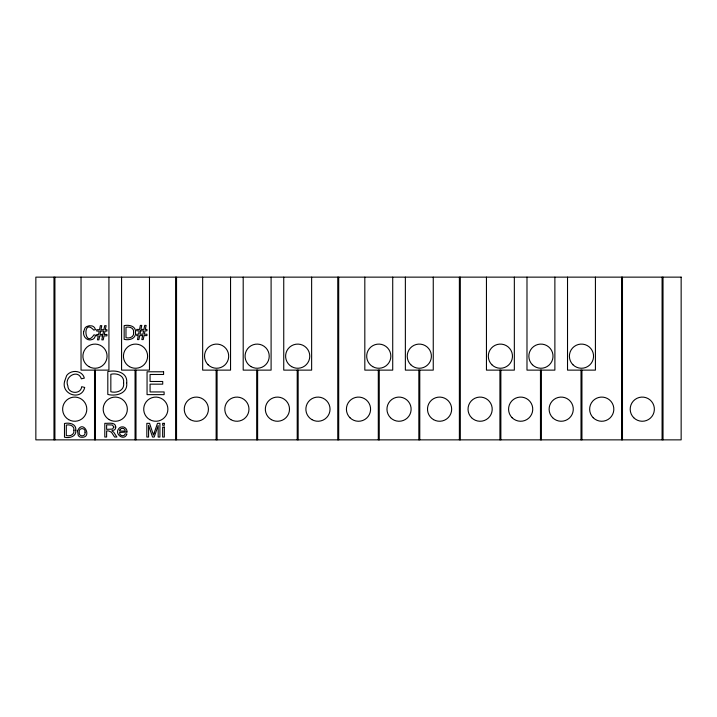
<?xml version="1.0" encoding="UTF-8"?>
<svg xmlns="http://www.w3.org/2000/svg" width="717" height="717" viewBox="0 0 717 717"><rect width="100%" height="100%" fill="white"/><g stroke="black" fill="none" stroke-linecap="round" stroke-linejoin="round"><path stroke-width="1.08" d="M663.019 277.138L663.019 439.862M662.087 277.138L662.087 439.862M622.481 277.138L622.481 439.862M621.549 277.138L621.549 439.862M595.424 277.138L595.424 370.124L567.523 370.124L567.523 277.138M581.935 370.124L581.935 439.862M581.012 370.124L581.012 439.862M554.877 277.138L554.877 370.124L526.986 370.124L526.986 277.138M541.398 370.124L541.398 439.862M540.466 370.124L540.466 439.862M514.34 277.138L514.34 370.124L486.449 370.124L486.449 277.138M500.86 370.124L500.86 439.862M499.928 370.124L499.928 439.862M460.314 277.138L460.314 439.862M459.382 277.138L459.382 439.862M433.256 277.138L433.256 370.124L405.365 370.124L405.365 277.138M419.777 370.124L419.777 439.862M418.845 370.124L418.845 439.862M392.719 277.138L392.719 370.124L364.819 370.124L364.819 277.138M379.239 370.124L379.239 439.862M378.307 370.124L378.307 439.862M338.693 277.138L338.693 439.862M337.761 277.138L337.761 439.862M311.635 277.138L311.635 370.124L283.744 370.124L283.744 277.138M298.155 370.124L298.155 439.862M297.223 370.124L297.223 439.862M271.098 277.138L271.098 370.124L243.197 370.124L243.197 277.138M257.618 370.124L257.618 439.862M256.686 370.124L256.686 439.862M230.551 277.138L230.551 370.124L202.66 370.124L202.66 277.138M217.072 370.124L217.072 439.862M216.14 370.124L216.14 439.862M176.534 277.138L176.534 439.862M175.602 277.138L175.602 439.862M149.477 277.138L149.477 370.124L121.576 370.124L121.576 277.138M135.988 370.124L135.988 439.862M135.065 370.124L135.065 439.862M108.93 277.138L108.93 370.124L81.039 370.124L81.039 277.138M95.451 370.124L95.451 439.862M94.519 370.124L94.519 439.862M54.913 277.138L54.913 439.862M53.981 277.138L53.981 439.862M126.99 432.028L119.578 432.476C119.13 435.793 124.301 437.298 125.197 433.821L126.936 434.036C124.328 441.681 113.501 433.893 119.121 428.246A4.221 4.221 0 0 1 121.496 426.947C124.543 426.176 127.312 429.017 126.99 432.028M64.593 381.381C60.972 394.735 81.532 401.117 84.714 387.458L81.693 386.696C80.904 394.807 67.891 393.92 67.837 385.818C63.777 376.846 78.063 368.672 81.344 378.818L84.328 378.119C82.903 371.809 74.909 369.802 69.755 372.84A9.196 9.196 0 0 0 66.627 375.627L64.593 381.381M83.683 331.621C82.616 336.488 87.151 341.391 92.054 339.562A5.207 5.207 0 0 0 94.393 338.03L95.755 335.269L93.945 334.812C84.525 349.358 82.159 317.255 93.739 330.089L95.522 329.668L94.761 327.983A5.019 5.019 0 0 0 92 325.93L89.222 325.724L86.784 326.504A5.521 5.521 0 0 0 84.902 328.171L83.683 331.621M85.054 432.172C85.986 437.038 78.332 437.101 79.211 432.234C78.323 427.449 85.87 427.386 85.054 432.172M73.95 430.236C74.667 434.771 70.024 436.554 66.296 435.577L66.296 425.1C69.872 424.204 74.604 425.826 73.95 430.236M75.823 430.272C76.576 436.635 69.432 438.463 64.485 437.2L64.485 423.487C69.352 422.376 76.522 423.864 75.823 430.272M123.593 382.842C124.776 390.389 117.041 393.373 110.839 391.751L110.839 374.283C116.79 372.786 124.677 375.493 123.593 382.842M126.703 382.896C127.958 393.499 116.055 396.546 107.81 394.449L107.81 371.585C115.921 369.739 127.868 372.222 126.703 382.896M133.631 332.392C134.339 336.918 129.696 338.711 125.977 337.734L125.977 327.257C129.553 326.36 134.276 327.983 133.631 332.392M135.495 332.419C136.248 338.791 129.105 340.611 124.158 339.356L124.158 325.635C129.024 324.532 136.194 326.02 135.495 332.419M77.57 430.944L78.198 435.344A4.177 4.177 0 0 0 80.25 437.092C93.873 439.44 83.011 417.993 77.57 430.944M115.769 427.045L115.527 428.39A3.37 3.37 0 0 1 114.281 429.958L111.906 430.774L113.77 432.279L116.889 437.02L114.603 437.02L111.485 432.27L108.724 430.926L106.618 430.926L106.618 437.02L104.799 437.02L104.799 423.308C108.15 423.648 115.491 421.596 115.769 427.045M113.895 427.045L112.461 429.098L106.618 429.358L106.618 424.822L112.282 424.975L113.895 427.045M102.63 335.87L101.832 339.849L103.23 339.849L104.046 335.87L106.923 335.87L106.923 334.472L104.324 334.472L105.032 331.075L106.923 331.075L106.923 329.686L105.309 329.686L106.125 325.67L104.709 325.67L103.893 329.686L100.954 329.686L101.76 325.67L100.362 325.67L99.546 329.686L96.714 329.686L96.714 331.075L99.269 331.075L98.57 334.472L96.714 334.472L96.714 335.87L98.292 335.87L97.476 339.849L98.883 339.849L99.699 335.87L102.63 335.87M142.638 335.601L141.832 339.589L143.239 339.589L144.045 335.601L146.931 335.601L146.931 334.212L144.332 334.212L145.031 330.815L146.931 330.815L146.931 329.417L145.309 329.417L146.125 325.401L144.709 325.401L143.902 329.417L140.953 329.417L141.769 325.401L140.362 325.401L139.546 329.417L136.714 329.417L136.714 330.815L139.268 330.815L138.578 334.212L136.714 334.212L136.714 335.601L138.291 335.601L137.485 339.589L138.883 339.589L139.698 335.601L142.638 335.601M100.667 331.075L99.977 334.472L102.916 334.472L103.615 331.075L100.667 331.075M140.675 330.815L139.976 334.212L142.916 334.212L143.615 330.815L140.675 330.815M119.927 429.922L119.667 431.096L125.215 431.096C125.457 428.067 120.94 427.207 119.927 429.922M154.2 432.871L153.465 435.076L149.566 423.335L146.833 423.335L146.833 437.047L148.58 437.047L148.58 425.369L152.551 437.047L154.191 437.047L158.17 425.566L158.17 437.047L159.918 437.047L159.918 423.335L157.48 423.335L154.2 432.871M681.15 277.138L35.85 277.138L35.85 439.862L681.15 439.862L681.15 277.138M163.584 371.782L147.057 371.782L147.057 394.637L164.112 394.637L164.112 391.939L150.077 391.939L150.077 384.16L162.723 384.16L162.723 381.48L150.077 381.48L150.077 374.48L163.584 374.48L163.584 371.782M164.327 423.335L162.642 423.335L162.642 425.271L164.327 425.271L164.327 423.335M164.327 427.117L162.642 427.117L162.642 437.047L164.327 437.047L164.327 427.117M68.671 419.642A12.09 12.09 0 0 0 86.802 409.174A12.09 12.09 0 0 0 68.671 398.706A12.09 12.09 0 0 0 68.671 419.642M410.76 364.72A12.09 12.09 0 0 0 430.989 359.307A12.09 12.09 0 0 0 416.183 344.501A12.09 12.09 0 0 0 410.76 364.72M109.217 419.642A12.09 12.09 0 0 0 127.348 409.174A12.09 12.09 0 0 0 109.217 398.706A12.09 12.09 0 0 0 109.217 419.642M149.754 419.642A12.09 12.09 0 0 0 167.886 409.174A12.09 12.09 0 0 0 149.754 398.706A12.09 12.09 0 0 0 149.754 419.642M311.913 419.642A12.09 12.09 0 0 0 330.044 409.174A12.09 12.09 0 0 0 311.913 398.706A12.09 12.09 0 0 0 311.913 419.642M349.95 417.724A12.09 12.09 0 0 0 370.178 412.302A12.09 12.09 0 0 0 355.372 397.496A12.09 12.09 0 0 0 349.95 417.724M271.376 419.642A12.09 12.09 0 0 0 289.507 409.174A12.09 12.09 0 0 0 271.376 398.706A12.09 12.09 0 0 0 271.376 419.642M88.944 366.647A12.09 12.09 0 0 0 107.075 356.179A12.09 12.09 0 0 0 88.944 345.711A12.09 12.09 0 0 0 88.944 366.647M129.481 366.647A12.09 12.09 0 0 0 147.612 356.179A12.09 12.09 0 0 0 129.481 345.711A12.09 12.09 0 0 0 129.481 366.647M291.649 366.647A12.09 12.09 0 0 0 309.78 356.179A12.09 12.09 0 0 0 291.649 345.711A12.09 12.09 0 0 0 291.649 366.647M372.723 366.647A12.09 12.09 0 0 0 390.855 356.179A12.09 12.09 0 0 0 372.723 345.711A12.09 12.09 0 0 0 372.723 366.647M532.381 364.72A12.09 12.09 0 0 0 552.61 359.307A12.09 12.09 0 0 0 537.804 344.501A12.09 12.09 0 0 0 532.381 364.72M491.844 364.72A12.09 12.09 0 0 0 512.063 359.307A12.09 12.09 0 0 0 497.266 344.501A12.09 12.09 0 0 0 491.844 364.72M572.928 364.72A12.09 12.09 0 0 0 593.147 359.307A12.09 12.09 0 0 0 578.341 344.501A12.09 12.09 0 0 0 572.928 364.72M390.496 417.724A12.09 12.09 0 0 0 410.716 412.302A12.09 12.09 0 0 0 395.909 397.496A12.09 12.09 0 0 0 390.496 417.724M433.534 419.642A12.09 12.09 0 0 0 451.665 409.174A12.09 12.09 0 0 0 433.534 398.706A12.09 12.09 0 0 0 433.534 419.642M633.738 417.724A12.09 12.09 0 0 0 653.958 412.302A12.09 12.09 0 0 0 639.152 397.496A12.09 12.09 0 0 0 633.738 417.724M512.117 417.724A12.09 12.09 0 0 0 532.337 412.302A12.09 12.09 0 0 0 517.531 397.496A12.09 12.09 0 0 0 512.117 417.724M593.192 417.724A12.09 12.09 0 0 0 613.42 412.302A12.09 12.09 0 0 0 598.614 397.496A12.09 12.09 0 0 0 593.192 417.724M552.655 417.724A12.09 12.09 0 0 0 572.874 412.302A12.09 12.09 0 0 0 558.077 397.496A12.09 12.09 0 0 0 552.655 417.724M471.571 417.724A12.09 12.09 0 0 0 491.799 412.302A12.09 12.09 0 0 0 476.993 397.496A12.09 12.09 0 0 0 471.571 417.724M190.292 419.642A12.09 12.09 0 0 0 208.423 409.174A12.09 12.09 0 0 0 190.292 398.706A12.09 12.09 0 0 0 190.292 419.642M208.064 364.72A12.09 12.09 0 0 0 228.284 359.307A12.09 12.09 0 0 0 213.478 344.501A12.09 12.09 0 0 0 208.064 364.72M251.102 366.647A12.09 12.09 0 0 0 269.233 356.179A12.09 12.09 0 0 0 251.102 345.711A12.09 12.09 0 0 0 251.102 366.647M230.838 419.642A12.09 12.09 0 0 0 248.969 409.174A12.09 12.09 0 0 0 230.838 398.706A12.09 12.09 0 0 0 230.838 419.642"/></g></svg>
